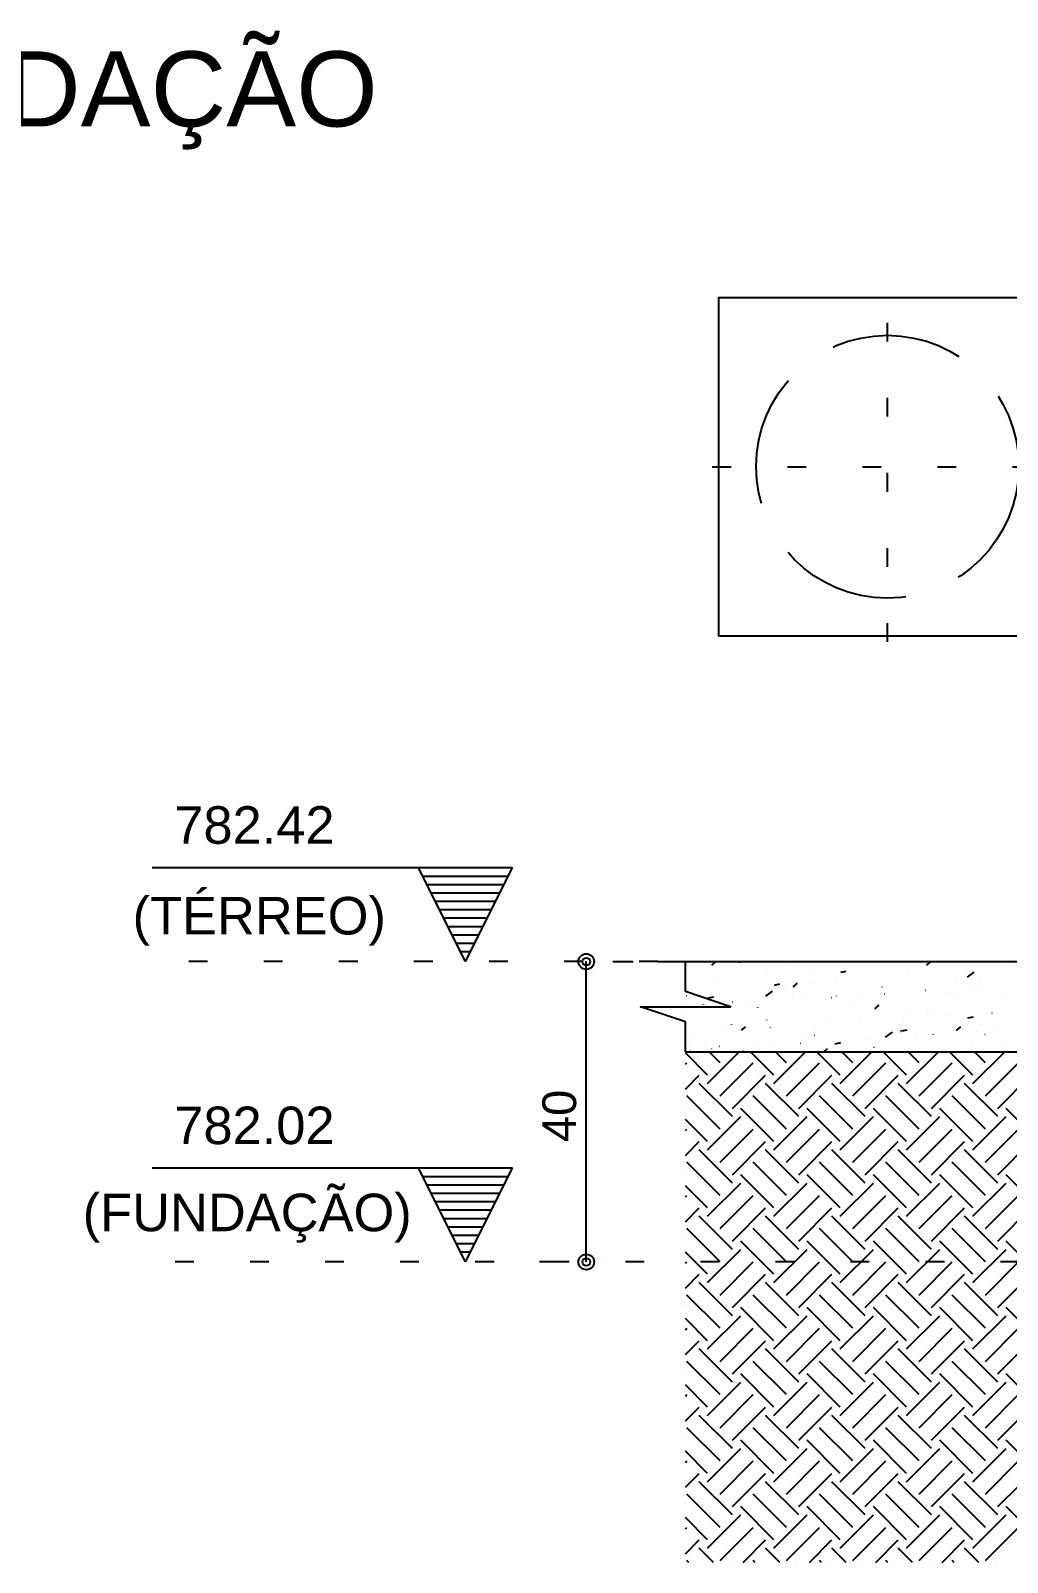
# Model space of a CAD drawing. Extents: x 0 to 119, y 0 to 84.
# Drawn here: x 51.59 to 56.79, y 46.26 to 54.42 of the extents above; entities that cross this region are included whole.
import ezdxf

# ---------------------------------------------------------------- set-up
doc = ezdxf.new("R2010")
doc.units = 0
doc.header["$MEASUREMENT"] = 0
doc.linetypes.add('ESTILO_TQS_0001', pattern=[1, 0.7, -0.3])
doc.linetypes.add('ESTILO_TQS_0002', pattern=[0.4, 0.1, -0.3])
for name, color, linetype in [('1', 3, 'CONTINUOUS'), ('10', 252, 'CONTINUOUS'), ('18', 6, 'CONTINUOUS'), ('3', 7, 'CONTINUOUS'), ('32', 250, 'CONTINUOUS'), ('7', 232, 'CONTINUOUS')]:
    doc.layers.add(name, color=color, linetype=linetype)
doc.styles.add('TQS_ARIAL', font='arial.ttf')

msp = doc.modelspace()

# ---------------------------------------------------------------- linework, layer by layer
at = {"layer": '1', "color": 3, "linetype": 'Continuous'}
for p, q in [((55.193543, 48.854165), (55.075346, 48.972363)), ((55.193543, 48.809971), (55.362638, 48.979065)), ((55.259835, 48.920456), (55.201226, 48.979065)), ((55.547097, 48.854165), (55.422197, 48.979065)), ((55.547097, 48.809971), (55.716191, 48.979065)), ((55.613388, 48.920456), (55.554779, 48.979065)), ((55.90065, 48.854165), (55.77575, 48.979065)), ((55.90065, 48.809971), (56.069744, 48.979065)), ((55.966941, 48.920456), (55.908333, 48.979065)), ((56.254204, 48.854165), (56.129304, 48.979065)), ((56.254204, 48.809971), (56.423298, 48.979065)), ((56.320495, 48.920456), (56.261886, 48.979065)), ((56.607757, 48.854165), (56.482857, 48.979065)), ((56.607757, 48.809971), (56.776851, 48.979065)), ((56.674048, 48.920456), (56.615439, 48.979065)), ((55.075346, 48.912744), (55.083058, 48.920456)), ((55.259835, 48.74368), (55.436611, 48.920456)), ((55.613388, 48.74368), (55.790165, 48.920456)), ((55.966941, 48.74368), (56.143718, 48.920456)), ((56.320495, 48.74368), (56.497272, 48.920456)), ((56.674048, 48.74368), (56.850825, 48.920456)), ((55.075346, 48.780162), (55.149349, 48.854165)), ((55.326126, 48.633194), (55.149349, 48.809971)), ((55.326126, 48.677388), (55.502903, 48.854165)), ((55.679679, 48.633194), (55.502903, 48.809971)), ((55.679679, 48.677388), (55.856456, 48.854165)), ((56.033233, 48.633194), (55.856456, 48.809971)), ((56.033233, 48.677388), (56.210009, 48.854165)), ((56.386786, 48.633194), (56.210009, 48.809971)), ((56.386786, 48.677388), (56.563563, 48.854165)), ((56.740339, 48.633194), (56.563563, 48.809971)), ((56.740339, 48.677388), (56.917116, 48.854165)), ((55.259835, 48.566903), (55.083058, 48.74368)), ((55.613388, 48.566903), (55.436611, 48.74368)), ((55.966941, 48.566903), (55.790165, 48.74368)), ((56.320495, 48.566903), (56.143718, 48.74368)), ((56.674048, 48.566903), (56.497272, 48.74368)), ((55.075346, 48.691774), (55.075346, 48.691774)), ((55.193543, 48.456418), (55.37032, 48.633194)), ((55.547097, 48.500612), (55.37032, 48.677388)), ((55.547097, 48.456418), (55.723873, 48.633194)), ((55.90065, 48.500612), (55.723873, 48.677388)), ((55.90065, 48.456418), (56.077427, 48.633194)), ((56.254204, 48.500612), (56.077427, 48.677388)), ((56.254204, 48.456418), (56.43098, 48.633194)), ((56.607757, 48.500612), (56.43098, 48.677388)), ((56.607757, 48.456418), (56.784534, 48.633194)), ((56.96131, 48.500612), (56.784534, 48.677388)), ((55.193543, 48.500612), (55.075346, 48.618809)), ((55.075346, 48.559191), (55.083058, 48.566903)), ((55.259835, 48.390126), (55.436611, 48.566903)), ((55.613388, 48.390126), (55.790165, 48.566903)), ((55.966941, 48.390126), (56.143718, 48.566903)), ((56.320495, 48.390126), (56.497272, 48.566903)), ((56.674048, 48.390126), (56.850825, 48.566903)), ((55.075346, 48.426609), (55.149349, 48.500612)), ((55.326126, 48.323835), (55.502903, 48.500612)), ((55.679679, 48.323835), (55.856456, 48.500612)), ((56.033233, 48.323835), (56.210009, 48.500612)), ((56.386786, 48.323835), (56.563563, 48.500612)), ((56.740339, 48.323835), (56.917116, 48.500612)), ((55.259835, 48.21335), (55.083058, 48.390126)), ((55.326126, 48.279641), (55.149349, 48.456418)), ((55.613388, 48.21335), (55.436611, 48.390126)), ((55.679679, 48.279641), (55.502903, 48.456418)), ((55.966941, 48.21335), (55.790165, 48.390126)), ((56.033233, 48.279641), (55.856456, 48.456418)), ((56.320495, 48.21335), (56.143718, 48.390126)), ((56.386786, 48.279641), (56.210009, 48.456418)), ((56.674048, 48.21335), (56.497272, 48.390126)), ((56.740339, 48.279641), (56.563563, 48.456418)), ((55.075346, 48.33822), (55.075346, 48.33822)), ((55.547097, 48.147058), (55.37032, 48.323835)), ((55.90065, 48.147058), (55.723873, 48.323835)), ((56.254204, 48.147058), (56.077427, 48.323835)), ((56.607757, 48.147058), (56.43098, 48.323835)), ((56.96131, 48.147058), (56.784534, 48.323835)), ((55.193543, 48.147058), (55.075346, 48.265256)), ((55.193543, 48.102864), (55.37032, 48.279641)), ((55.547097, 48.102864), (55.723873, 48.279641)), ((55.90065, 48.102864), (56.077427, 48.279641)), ((56.254204, 48.102864), (56.43098, 48.279641)), ((56.607757, 48.102864), (56.784534, 48.279641)), ((55.075346, 48.205638), (55.083058, 48.21335)), ((55.075346, 48.073055), (55.149349, 48.147058)), ((55.259835, 48.036573), (55.436611, 48.21335)), ((55.326126, 47.970282), (55.502903, 48.147058)), ((55.613388, 48.036573), (55.790165, 48.21335)), ((55.679679, 47.970282), (55.856456, 48.147058)), ((55.966941, 48.036573), (56.143718, 48.21335)), ((56.033233, 47.970282), (56.210009, 48.147058)), ((56.320495, 48.036573), (56.497272, 48.21335)), ((56.386786, 47.970282), (56.563563, 48.147058)), ((56.674048, 48.036573), (56.850825, 48.21335)), ((56.740339, 47.970282), (56.917116, 48.147058)), ((55.326126, 47.926088), (55.149349, 48.102864)), ((55.679679, 47.926088), (55.502903, 48.102864)), ((56.033233, 47.926088), (55.856456, 48.102864)), ((56.386786, 47.926088), (56.210009, 48.102864)), ((56.740339, 47.926088), (56.563563, 48.102864)), ((55.075346, 47.984667), (55.075346, 47.984667)), ((55.259835, 47.859796), (55.083058, 48.036573)), ((55.613388, 47.859796), (55.436611, 48.036573)), ((55.966941, 47.859796), (55.790165, 48.036573)), ((56.320495, 47.859796), (56.143718, 48.036573)), ((56.674048, 47.859796), (56.497272, 48.036573)), ((55.193543, 47.793505), (55.075346, 47.911702)), ((55.193543, 47.749311), (55.37032, 47.926088)), ((55.547097, 47.793505), (55.37032, 47.970282)), ((55.547097, 47.749311), (55.723873, 47.926088)), ((55.90065, 47.793505), (55.723873, 47.970282)), ((55.90065, 47.749311), (56.077427, 47.926088)), ((56.254204, 47.793505), (56.077427, 47.970282)), ((56.254204, 47.749311), (56.43098, 47.926088)), ((56.607757, 47.793505), (56.43098, 47.970282)), ((56.607757, 47.749311), (56.784534, 47.926088)), ((56.89575, 47.859065), (56.784534, 47.970282)), ((55.075346, 47.852084), (55.083058, 47.859796)), ((55.259835, 47.68302), (55.436611, 47.859796)), ((55.613388, 47.68302), (55.790165, 47.859796)), ((55.966941, 47.68302), (56.143718, 47.859796)), ((56.320495, 47.68302), (56.497272, 47.859796)), ((56.674048, 47.68302), (56.850825, 47.859796)), ((55.075346, 47.719502), (55.149349, 47.793505)), ((55.326126, 47.572534), (55.149349, 47.749311)), ((55.326126, 47.616728), (55.502903, 47.793505)), ((55.679679, 47.572534), (55.502903, 47.749311)), ((55.679679, 47.616728), (55.856456, 47.793505)), ((56.033233, 47.572534), (55.856456, 47.749311)), ((56.033233, 47.616728), (56.210009, 47.793505)), ((56.386786, 47.572534), (56.210009, 47.749311)), ((56.386786, 47.616728), (56.563563, 47.793505)), ((56.740339, 47.572534), (56.563563, 47.749311)), ((56.740339, 47.616728), (56.855346, 47.731735)), ((55.259835, 47.506243), (55.083058, 47.68302)), ((55.613388, 47.506243), (55.436611, 47.68302)), ((55.966941, 47.506243), (55.790165, 47.68302)), ((56.320495, 47.506243), (56.143718, 47.68302)), ((56.674048, 47.506243), (56.497272, 47.68302)), ((55.075346, 47.631113), (55.075346, 47.631113)), ((55.193543, 47.395757), (55.37032, 47.572534)), ((55.547097, 47.439952), (55.37032, 47.616728)), ((55.547097, 47.395757), (55.723873, 47.572534)), ((55.90065, 47.439952), (55.723873, 47.616728)), ((55.90065, 47.395757), (56.077427, 47.572534)), ((56.254204, 47.439952), (56.077427, 47.616728)), ((56.254204, 47.395757), (56.43098, 47.572534)), ((56.607757, 47.439952), (56.43098, 47.616728)), ((56.607757, 47.395757), (56.784534, 47.572534)), ((56.855346, 47.545916), (56.784534, 47.616728)), ((55.193543, 47.439952), (55.075346, 47.558149)), ((55.075346, 47.498531), (55.083058, 47.506243)), ((55.259835, 47.329466), (55.436611, 47.506243)), ((55.613388, 47.329466), (55.790165, 47.506243)), ((55.966941, 47.329466), (56.143718, 47.506243)), ((56.320495, 47.329466), (56.497272, 47.506243)), ((56.674048, 47.329466), (56.850825, 47.506243)), ((55.075346, 47.365948), (55.149349, 47.439952)), ((55.326126, 47.263175), (55.502903, 47.439952)), ((55.679679, 47.263175), (55.856456, 47.439952)), ((56.033233, 47.263175), (56.210009, 47.439952)), ((56.386786, 47.263175), (56.563563, 47.439952)), ((55.259835, 47.152689), (55.083058, 47.329466)), ((55.326126, 47.218981), (55.149349, 47.395757)), ((55.613388, 47.152689), (55.436611, 47.329466)), ((55.679679, 47.218981), (55.502903, 47.395757)), ((55.966941, 47.152689), (55.790165, 47.329466)), ((56.033233, 47.218981), (55.856456, 47.395757)), ((56.320495, 47.152689), (56.143718, 47.329466)), ((56.386786, 47.218981), (56.210009, 47.395757)), ((56.674048, 47.152689), (56.497272, 47.329466)), ((56.740339, 47.218981), (56.563563, 47.395757)), ((56.740339, 47.263175), (56.855346, 47.378181)), ((55.075346, 47.27756), (55.075346, 47.27756)), ((55.547097, 47.086398), (55.37032, 47.263175)), ((55.90065, 47.086398), (55.723873, 47.263175)), ((56.254204, 47.086398), (56.077427, 47.263175)), ((56.607757, 47.086398), (56.43098, 47.263175)), ((56.855346, 47.192363), (56.784534, 47.263175)), ((55.193543, 47.086398), (55.075346, 47.204596)), ((55.193543, 47.042204), (55.37032, 47.218981)), ((55.547097, 47.042204), (55.723873, 47.218981)), ((55.90065, 47.042204), (56.077427, 47.218981)), ((56.254204, 47.042204), (56.43098, 47.218981)), ((56.607757, 47.042204), (56.784534, 47.218981)), ((55.075346, 47.144977), (55.083058, 47.152689)), ((55.075346, 47.012395), (55.149349, 47.086398)), ((55.259835, 46.975913), (55.436611, 47.152689)), ((55.326126, 46.909622), (55.502903, 47.086398)), ((55.613388, 46.975913), (55.790165, 47.152689)), ((55.679679, 46.909622), (55.856456, 47.086398)), ((55.966941, 46.975913), (56.143718, 47.152689)), ((56.033233, 46.909622), (56.210009, 47.086398)), ((56.320495, 46.975913), (56.497272, 47.152689)), ((56.386786, 46.909622), (56.563563, 47.086398)), ((56.674048, 46.975913), (56.850825, 47.152689)), ((55.326126, 46.865427), (55.149349, 47.042204)), ((55.679679, 46.865427), (55.502903, 47.042204)), ((56.033233, 46.865427), (55.856456, 47.042204)), ((56.386786, 46.865427), (56.210009, 47.042204)), ((56.740339, 46.865427), (56.563563, 47.042204)), ((56.740339, 46.909622), (56.855346, 47.024628)), ((55.075346, 46.924007), (55.075346, 46.924007)), ((55.259835, 46.799136), (55.083058, 46.975913)), ((55.613388, 46.799136), (55.436611, 46.975913)), ((55.966941, 46.799136), (55.790165, 46.975913)), ((56.320495, 46.799136), (56.143718, 46.975913)), ((56.674048, 46.799136), (56.497272, 46.975913)), ((55.193543, 46.732845), (55.075346, 46.851042)), ((55.193543, 46.688651), (55.37032, 46.865427)), ((55.547097, 46.732845), (55.37032, 46.909622)), ((55.547097, 46.688651), (55.723873, 46.865427)), ((55.90065, 46.732845), (55.723873, 46.909622)), ((55.90065, 46.688651), (56.077427, 46.865427)), ((56.254204, 46.732845), (56.077427, 46.909622)), ((56.254204, 46.688651), (56.43098, 46.865427)), ((56.607757, 46.732845), (56.43098, 46.909622)), ((56.607757, 46.688651), (56.784534, 46.865427)), ((56.855346, 46.838809), (56.784534, 46.909622)), ((55.075346, 46.791424), (55.083058, 46.799136)), ((55.259835, 46.622359), (55.436611, 46.799136)), ((55.613388, 46.622359), (55.790165, 46.799136)), ((55.966941, 46.622359), (56.143718, 46.799136)), ((56.320495, 46.622359), (56.497272, 46.799136)), ((56.674048, 46.622359), (56.850825, 46.799136)), ((55.075346, 46.658842), (55.149349, 46.732845)), ((55.326126, 46.511874), (55.149349, 46.688651)), ((55.326126, 46.556068), (55.502903, 46.732845)), ((55.679679, 46.511874), (55.502903, 46.688651)), ((55.679679, 46.556068), (55.856456, 46.732845)), ((56.033233, 46.511874), (55.856456, 46.688651)), ((56.033233, 46.556068), (56.210009, 46.732845)), ((56.386786, 46.511874), (56.210009, 46.688651)), ((56.386786, 46.556068), (56.563563, 46.732845)), ((56.740339, 46.511874), (56.563563, 46.688651)), ((56.740339, 46.556068), (56.855346, 46.671075)), ((55.259835, 46.445583), (55.083058, 46.622359)), ((55.613388, 46.445583), (55.436611, 46.622359)), ((55.966941, 46.445583), (55.790165, 46.622359)), ((56.320495, 46.445583), (56.143718, 46.622359)), ((56.674048, 46.445583), (56.497272, 46.622359)), ((55.075346, 46.570453), (55.075346, 46.570453)), ((55.193543, 46.335097), (55.37032, 46.511874)), ((55.547097, 46.379291), (55.37032, 46.556068)), ((55.547097, 46.335097), (55.723873, 46.511874)), ((55.90065, 46.379291), (55.723873, 46.556068)), ((55.90065, 46.335097), (56.077427, 46.511874)), ((56.254204, 46.379291), (56.077427, 46.556068)), ((56.254204, 46.335097), (56.43098, 46.511874)), ((56.607757, 46.379291), (56.43098, 46.556068)), ((56.607757, 46.335097), (56.784534, 46.511874)), ((56.855346, 46.485256), (56.784534, 46.556068)), ((55.193543, 46.379291), (55.075346, 46.497489)), ((55.075346, 46.437871), (55.083058, 46.445583)), ((55.259835, 46.268806), (55.436611, 46.445583)), ((55.613388, 46.268806), (55.790165, 46.445583)), ((55.966941, 46.268806), (56.143718, 46.445583)), ((56.320495, 46.268806), (56.497272, 46.445583)), ((56.674048, 46.268806), (56.850825, 46.445583)), ((55.075346, 46.305288), (55.149349, 46.379291)), ((55.382676, 46.259065), (55.502903, 46.379291)), ((55.73623, 46.259065), (55.856456, 46.379291)), ((56.089783, 46.259065), (56.210009, 46.379291)), ((56.443336, 46.259065), (56.563563, 46.379291)), ((55.092799, 46.259065), (55.083058, 46.268806)), ((55.225381, 46.259065), (55.149349, 46.335097)), ((55.446352, 46.259065), (55.436611, 46.268806)), ((55.578935, 46.259065), (55.502903, 46.335097)), ((55.799906, 46.259065), (55.790165, 46.268806)), ((55.932488, 46.259065), (55.856456, 46.335097)), ((56.153459, 46.259065), (56.143718, 46.268806)), ((56.286041, 46.259065), (56.210009, 46.335097)), ((56.507012, 46.259065), (56.497272, 46.268806)), ((56.639595, 46.259065), (56.563563, 46.335097)), ((55.117511, 46.259065), (55.117511, 46.259065)), ((55.250094, 46.259065), (55.250094, 46.259065)), ((55.31377, 46.259065), (55.31377, 46.259065)), ((55.471065, 46.259065), (55.471065, 46.259065)), ((55.603647, 46.259065), (55.603647, 46.259065)), ((55.667323, 46.259065), (55.667323, 46.259065)), ((55.824618, 46.259065), (55.824618, 46.259065)), ((55.957201, 46.259065), (55.957201, 46.259065)), ((56.020876, 46.259065), (56.020876, 46.259065)), ((56.178171, 46.259065), (56.178171, 46.259065)), ((56.310754, 46.259065), (56.310754, 46.259065)), ((56.37443, 46.259065), (56.37443, 46.259065)), ((56.531725, 46.259065), (56.531725, 46.259065)), ((56.664307, 46.259065), (56.664307, 46.259065)), ((56.727983, 46.259065), (56.727983, 46.259065))]:
    msp.add_line(p, q, dxfattribs=at)
at = {"layer": '10', "color": 252, "linetype": 'ESTILO_TQS_0002'}
for p, q in [((56.151707, 51.161948), (56.151707, 53.028148)), ((55.218607, 52.095048), (57.084807, 52.095048))]:
    msp.add_line(p, q, dxfattribs=at)
at = {"layer": '10', "color": 252, "linetype": 'Continuous'}
for p, q in [((55.215806, 49.440917), (55.237434, 49.459065)), ((55.36424, 49.453218), (55.364305, 49.453714)), ((55.627445, 49.448411), (55.627934, 49.448519)), ((56.262873, 49.45213), (56.263361, 49.452239)), ((56.360915, 49.439384), (56.383897, 49.458667)), ((55.075346, 49.397852), (55.075346, 49.397852)), ((55.075346, 49.397852), (55.075346, 49.397852)), ((55.223133, 49.364729), (55.223198, 49.365225)), ((55.505408, 49.421356), (55.505897, 49.421464)), ((55.744325, 49.390269), (55.74439, 49.390764)), ((55.882117, 49.367719), (55.882605, 49.367827)), ((55.90332, 49.403182), (55.932769, 49.408906)), ((56.265028, 49.41209), (56.265093, 49.412586)), ((56.517544, 49.371439), (56.518032, 49.371547)), ((56.578148, 49.375799), (56.614469, 49.402366)), ((56.786906, 49.442834), (56.786971, 49.44333)), ((55.075346, 49.326013), (55.075346, 49.326013)), ((55.075346, 49.326013), (55.075346, 49.326013)), ((55.075346, 49.326013), (55.075346, 49.326013)), ((55.075346, 49.323057), (55.075346, 49.323057)), ((55.503373, 49.274698), (55.539694, 49.301265)), ((55.549934, 49.33449), (55.579383, 49.340215)), ((55.603218, 49.30178), (55.603283, 49.302276)), ((55.650473, 49.324449), (55.673454, 49.343732)), ((55.76008, 49.340664), (55.760568, 49.340772)), ((56.117271, 49.290856), (56.117575, 49.291253)), ((56.123921, 49.323601), (56.123986, 49.324097)), ((56.136789, 49.287027), (56.137277, 49.287136)), ((56.353824, 49.306165), (56.354128, 49.306562)), ((56.480379, 49.295945), (56.480879, 49.295966)), ((56.590376, 49.321475), (56.590681, 49.321872)), ((56.642725, 49.303033), (56.643224, 49.303055)), ((56.645798, 49.354345), (56.645864, 49.354841)), ((56.772216, 49.290747), (56.772704, 49.290855)), ((55.075346, 49.24224), (55.075346, 49.24224)), ((55.075346, 49.2346), (55.075346, 49.2346)), ((55.075346, 49.2346), (55.075346, 49.2346)), ((55.075346, 49.225505), (55.075346, 49.225505)), ((55.075346, 49.225505), (55.075346, 49.225505)), ((55.075346, 49.225505), (55.075346, 49.225505)), ((55.082025, 49.276241), (55.082091, 49.276736)), ((55.17106, 49.229618), (55.171365, 49.230014)), ((55.196548, 49.265799), (55.225997, 49.271523)), ((55.254847, 49.228657), (55.255335, 49.228765)), ((55.32498, 49.245499), (55.325479, 49.245521)), ((55.407613, 49.244927), (55.407917, 49.245324)), ((55.46211, 49.213291), (55.462176, 49.213787)), ((55.644166, 49.260237), (55.64447, 49.260634)), ((55.69213, 49.261529), (55.69263, 49.261551)), ((55.854475, 49.268617), (55.854975, 49.268639)), ((55.880718, 49.275546), (55.881023, 49.275943)), ((55.982813, 49.235112), (55.982879, 49.235608)), ((56.014752, 49.259972), (56.01524, 49.260081)), ((56.085139, 49.20798), (56.108121, 49.227264)), ((56.113229, 49.279914), (56.113729, 49.279936)), ((56.39146, 49.206336), (56.391948, 49.206444)), ((56.504691, 49.265857), (56.504756, 49.266352)), ((55.075346, 49.188862), (55.075346, 49.188862)), ((55.075346, 49.188862), (55.075346, 49.188862)), ((55.321003, 49.124802), (55.321068, 49.125298)), ((55.509518, 49.147965), (55.510007, 49.148073)), ((55.764445, 49.124016), (55.764749, 49.124413)), ((55.841706, 49.146623), (55.841771, 49.147119)), ((56.000997, 49.139325), (56.001302, 49.139722)), ((56.23755, 49.154635), (56.237854, 49.155032)), ((56.269423, 49.179281), (56.269911, 49.179389)), ((56.363584, 49.177368), (56.363649, 49.177863)), ((56.474103, 49.169944), (56.474407, 49.170341)), ((56.580409, 49.159277), (56.609857, 49.165001)), ((56.646132, 49.125644), (56.64662, 49.125752)), ((56.710655, 49.185254), (56.71096, 49.185651)), ((55.075346, 49.104881), (55.075346, 49.104881)), ((55.075346, 49.051711), (55.075346, 49.051711)), ((55.128763, 49.063553), (55.129251, 49.063662)), ((55.179896, 49.036313), (55.179961, 49.036809)), ((55.291339, 49.093397), (55.291644, 49.093793)), ((55.374697, 49.093045), (55.397678, 49.112329)), ((55.527892, 49.108706), (55.528196, 49.109103)), ((55.700599, 49.058135), (55.700664, 49.05863)), ((55.76419, 49.067273), (55.764678, 49.067381)), ((55.88333, 49.035754), (55.88383, 49.035776)), ((55.924141, 49.039165), (55.924446, 49.039561)), ((56.045676, 49.042842), (56.046175, 49.042864)), ((56.142302, 49.056992), (56.178622, 49.083559)), ((56.160694, 49.054474), (56.160998, 49.054871)), ((56.222476, 49.088879), (56.222542, 49.089375)), ((56.227023, 49.090585), (56.256472, 49.09631)), ((56.304429, 49.05414), (56.304929, 49.054161)), ((56.397247, 49.069784), (56.397551, 49.07018)), ((56.519806, 49.091512), (56.542787, 49.110795)), ((56.524095, 49.098589), (56.524583, 49.098697)), ((56.633799, 49.085093), (56.634104, 49.08549)), ((56.671579, 49.07017), (56.672079, 49.070192)), ((56.743669, 49.114418), (56.743734, 49.114914)), ((55.075346, 49.000477), (55.075346, 49.000477)), ((55.075346, 49.000477), (55.075346, 49.000477)), ((55.075346, 49.000477), (55.075346, 49.000477)), ((55.095081, 49.001338), (55.095581, 49.00136)), ((55.099209, 48.979065), (55.103847, 48.982458)), ((55.172359, 48.979065), (55.172359, 48.979065)), ((55.172359, 48.979065), (55.172359, 48.979065)), ((55.20361, 48.979065), (55.20361, 48.979065)), ((55.20361, 48.979065), (55.20361, 48.979065)), ((55.214483, 48.993236), (55.214788, 48.993633)), ((55.238861, 48.979065), (55.238861, 48.979065)), ((55.257427, 49.008427), (55.257926, 49.008448)), ((55.301816, 48.979065), (55.301816, 48.979065)), ((55.301816, 48.979065), (55.301816, 48.979065)), ((55.36631, 48.979065), (55.36631, 48.979065)), ((55.383435, 48.982862), (55.383923, 48.98297)), ((55.428415, 48.979065), (55.428415, 48.979065)), ((55.428415, 48.979065), (55.428415, 48.979065)), ((55.431274, 48.979065), (55.431274, 48.979065)), ((55.431274, 48.979065), (55.431274, 48.979065)), ((55.451036, 49.008545), (55.45134, 49.008942)), ((55.51618, 49.019724), (55.51668, 49.019746)), ((55.560732, 48.979065), (55.560732, 48.979065)), ((55.560732, 48.979065), (55.560732, 48.979065)), ((55.65322, 48.979065), (55.65322, 48.979065)), ((55.65322, 48.979065), (55.65322, 48.979065)), ((55.653301, 48.979065), (55.653301, 48.979065)), ((55.687589, 49.023855), (55.687893, 49.024252)), ((55.690189, 48.979065), (55.690189, 48.979065)), ((55.812329, 48.979065), (55.832345, 48.99586)), ((55.819647, 48.979065), (55.819647, 48.979065)), ((55.873637, 49.021894), (55.903086, 49.027618)), ((55.878025, 48.979065), (55.878025, 48.979065)), ((55.878025, 48.979065), (55.878025, 48.979065)), ((55.949104, 48.979065), (55.949104, 48.979065)), ((55.984958, 48.979065), (55.984958, 48.979065)), ((55.984958, 48.979065), (55.984958, 48.979065)), ((56.018862, 48.986581), (56.01935, 48.98669)), ((56.035766, 48.979065), (56.035766, 48.979065)), ((56.078562, 48.979065), (56.078562, 48.979065)), ((56.078562, 48.979065), (56.078562, 48.979065)), ((56.078562, 48.979065), (56.078562, 48.979065)), ((56.081369, 49.00039), (56.081434, 49.000886)), ((56.102831, 48.979065), (56.102831, 48.979065)), ((56.102831, 48.979065), (56.102831, 48.979065)), ((56.208019, 48.979065), (56.208019, 48.979065)), ((56.208019, 48.979065), (56.208019, 48.979065)), ((56.208019, 48.979065), (56.208019, 48.979065)), ((56.327636, 48.979065), (56.327636, 48.979065)), ((56.327636, 48.979065), (56.327636, 48.979065)), ((56.337477, 48.979065), (56.337477, 48.979065)), ((56.337477, 48.979065), (56.337477, 48.979065)), ((56.337477, 48.979065), (56.337477, 48.979065)), ((56.385797, 48.979065), (56.385797, 48.979065)), ((56.466934, 48.979065), (56.466934, 48.979065)), ((56.466934, 48.979065), (56.466934, 48.979065)), ((56.466934, 48.979065), (56.466934, 48.979065)), ((56.552441, 48.979065), (56.552441, 48.979065)), ((56.552441, 48.979065), (56.552441, 48.979065)), ((56.596392, 48.979065), (56.596392, 48.979065)), ((56.596392, 48.979065), (56.596392, 48.979065)), ((56.602562, 49.025929), (56.602627, 49.026425)), ((56.603606, 48.979065), (56.603606, 48.979065)), ((56.603606, 48.979065), (56.603606, 48.979065)), ((56.603606, 48.979065), (56.603606, 48.979065)), ((56.725849, 48.979065), (56.725849, 48.979065)), ((56.725849, 48.979065), (56.725849, 48.979065)), ((56.777246, 48.979065), (56.777246, 48.979065)), ((56.777246, 48.979065), (56.777246, 48.979065)), ((56.778767, 49.017897), (56.779255, 49.018005))]:
    msp.add_line(p, q, dxfattribs=at)
at = {"layer": '10', "color": 252, "linetype": 'ESTILO_TQS_0001'}
msp.add_circle((56.151707, 52.095048), 0.7, dxfattribs=at)
at = {"layer": '18', "color": 6, "linetype": 'Continuous'}
msp.add_lwpolyline([(55.251707, 51.195048), (57.051707, 51.195048), (57.051707, 52.995048), (55.251707, 52.995048), (55.251707, 51.195048)], dxfattribs=at)
at = {"layer": '3', "color": 7, "linetype": 'Continuous'}
for p, q in [((54.153631, 49.959065), (52.233632, 49.959065)), ((53.903631, 49.459065), (53.653631, 49.959065)), ((53.903631, 49.459065), (54.153631, 49.959065)), ((53.675927, 49.914473), (54.131336, 49.914473)), ((53.698223, 49.869882), (54.10904, 49.869882)), ((53.720519, 49.82529), (54.086745, 49.82529)), ((53.742814, 49.780699), (54.064449, 49.780699)), ((53.76511, 49.736108), (54.042154, 49.736107)), ((53.787406, 49.691516), (54.019859, 49.691516)), ((53.809702, 49.646924), (53.997563, 49.646925)), ((53.831998, 49.602332), (53.975267, 49.602333)), ((53.854294, 49.557741), (53.952971, 49.557741)), ((53.876589, 49.51315), (53.930674, 49.51315)), ((54.928839, 49.459065), (58.055346, 49.459065)), ((55.075346, 48.979065), (58.055346, 48.979065)), ((54.153631, 48.359065), (52.233632, 48.359065)), ((53.903631, 47.859065), (53.653631, 48.359065)), ((53.675927, 48.314473), (54.131336, 48.314473)), ((53.903631, 47.859065), (54.153631, 48.359065)), ((53.698223, 48.269882), (54.10904, 48.269882)), ((53.720519, 48.22529), (54.086745, 48.22529)), ((53.742814, 48.180699), (54.064449, 48.180699)), ((53.76511, 48.136108), (54.042154, 48.136107)), ((53.787406, 48.091516), (54.019859, 48.091516)), ((53.809702, 48.046924), (53.997563, 48.046925)), ((53.831998, 48.002332), (53.975267, 48.002333)), ((53.854294, 47.957741), (53.952971, 47.957741)), ((53.876589, 47.91315), (53.930674, 47.91315))]:
    msp.add_line(p, q, dxfattribs=at)
at = {"layer": '3', "color": 7, "linetype": 'ESTILO_TQS_0002'}
for p, q in [((54.928839, 49.459065), (52.256966, 49.459065)), ((56.855346, 47.859065), (52.256966, 47.859065))]:
    msp.add_line(p, q, dxfattribs=at)
at = {"layer": '3', "color": 7, "linetype": 'Continuous'}
msp.add_lwpolyline([(55.075346, 48.979065), (55.075346, 49.139065), (54.835346, 49.219065), (55.315346, 49.219065), (55.075346, 49.299065), (55.075346, 49.459065)], dxfattribs=at)
at = {"layer": '32', "color": 250, "linetype": 'Continuous'}
for p, q in [((54.43923, 49.459065), (54.43923, 49.459065)), ((54.546909, 47.859065), (54.546909, 49.459065)), ((54.68923, 49.459065), (54.796909, 49.459065)), ((54.38468, 47.859065), (54.296909, 47.859065)), ((54.63468, 47.859065), (54.63468, 47.859065))]:
    msp.add_line(p, q, dxfattribs=at)
for centre, radius in [((54.546909, 49.459065), 0.041625), ((54.546909, 49.459065), 0.02075), ((54.546909, 47.859065), 0.041625), ((54.546909, 47.859065), 0.02075)]:
    msp.add_circle(centre, radius, dxfattribs=at)

# ---------------------------------------------------------------- texts
at = {"layer": '3', "color": 7, "linetype": 'Continuous', "style": 'TQS_ARIAL'}
for s, p in [('782.42', (52.351151, 50.086718)), ('(TÉRREO)', (52.129036, 49.60364)), ('782.02', (52.351151, 48.486718)), ('(FUNDAÇÃO)', (51.863156, 48.022909))]:
    msp.add_text(s, height=0.2, dxfattribs=at).set_placement(p)
at = {"layer": '32', "color": 250, "linetype": 'Continuous', "style": 'TQS_ARIAL'}
msp.add_text('40', height=0.18, rotation=90, dxfattribs=at).set_placement((54.492909, 48.497065))
at = {"layer": '7', "color": 232, "linetype": 'Continuous', "style": 'TQS_ARIAL'}
msp.add_text('LEGENDA DOS NÍVEIS DE BLOCOS DE FUNDAÇÃO', height=0.4, dxfattribs=at).set_placement((39.775035, 53.907637))

doc.saveas('drawing.dxf')
